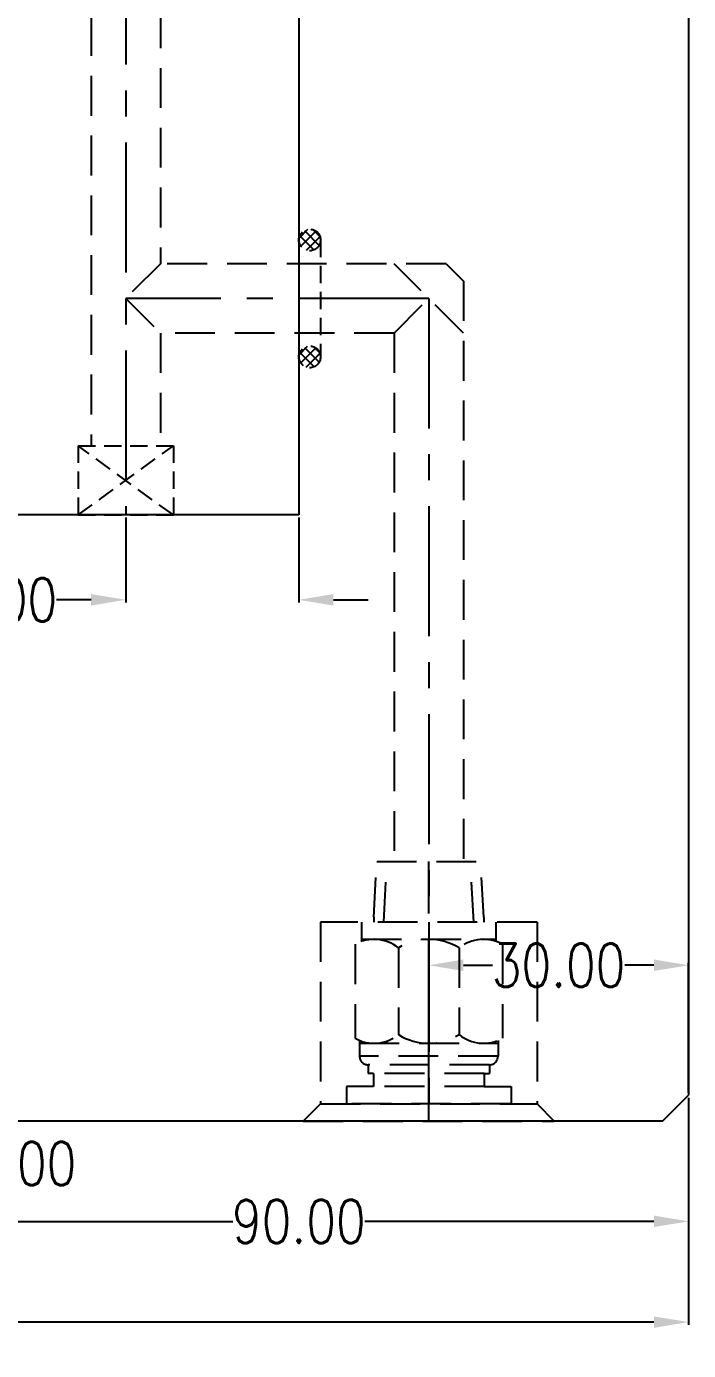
# Model space of a CAD drawing. Header units: millimetres. Extents: x 23075 to 24509, y -21593 to -20579.
# Drawn here: x 23403.8 to 23480.2, y -21093.4 to -20940.5 of the extents above; entities that cross this region are included whole.
import ezdxf

# ---------------------------------------------------------------- set-up
doc = ezdxf.new("R2010")
doc.units = ezdxf.units.MM
doc.header["$LTSCALE"] = 8
doc.linetypes.add('CENTER', pattern=[2, 1.25, -0.25, 0.25, -0.25])
doc.linetypes.add('HIDDEN', pattern=[0.375, 0.25, -0.125])
doc.layers.get('DEFPOINTS').update_dxf_attribs({"color": 6})
doc.layers.add('Cav-cor', color=30, linetype='Continuous')
doc.layers.add('WT', color=4, linetype='Continuous')
doc.layers.add('dim', color=3, linetype='Continuous', lineweight=15)
doc.styles.get("Standard").update_dxf_attribs({"font": 'txt.shx', "width": 0.8, "bigfont": 'chineset.shx'})
doc.dimstyles.new('ISO-25', dxfattribs={"dimtxt": 5, "dimasz": 4, "dimexe": 0.3, "dimexo": 0.3, "dimtad": 0, "dimzin": 1, "dimdsep": 46, "dimtxsty": 'Standard', "dimcen": 0, "dimclrd": 3, "dimclre": 3, "dimclrt": 3, "dimazin": 0, "dimtfac": 1, "dimtofl": 0, "dimtmove": 0, "dimatfit": 0, "dimfxl": 0, "dimarcsym": 0})

# ---------------------------------------------------------------- blocks, each defined once
blk = doc.blocks.new('*D27554')
at = {"layer": 'DEFPOINTS', "color": 0}
for p in [(23389.21, -21063.89), (23390.21, -21063.89), (23390.21, -21071.78)]:
    blk.add_point(p, dxfattribs=at)
at = {"layer": 'dim', "color": 3, "lineweight": -2}
for p, q in [((23389.21, -21064.19), (23389.21, -21072.08)), ((23390.21, -21064.19), (23390.21, -21072.08)), ((23385.21, -21071.78), (23381.21, -21071.78)), ((23394.21, -21071.78), (23398.21, -21071.78))]:
    blk.add_line(p, q, dxfattribs=at)
at = {"layer": 'dim', "color": 3}
for points in [[(23385.21, -21072.45), (23385.21, -21071.12), (23389.21, -21071.78)], [(23394.21, -21071.12), (23394.21, -21072.45), (23390.21, -21071.78)]]:
    blk.add_solid(points, dxfattribs=at)
at = {"layer": 'dim', "color": 3, "insert": (23403.51, -21071.78), "char_height": 5, "attachment_point": 5}
blk.add_mtext('1.00', dxfattribs=at)
blk = doc.blocks.new('*D27555')
at = {"layer": 'DEFPOINTS', "color": 0}
for p in [(23390.21, -21063.89), (23480.21, -21063.89), (23480.21, -21078.45)]:
    blk.add_point(p, dxfattribs=at)
at = {"layer": 'dim', "color": 3, "lineweight": -2}
for p, q in [((23390.21, -21064.19), (23390.21, -21078.75)), ((23480.21, -21064.19), (23480.21, -21078.75)), ((23394.21, -21078.45), (23427.59, -21078.45)), ((23476.21, -21078.45), (23442.84, -21078.45))]:
    blk.add_line(p, q, dxfattribs=at)
at = {"layer": 'dim', "color": 3}
for points in [[(23394.21, -21077.78), (23394.21, -21079.11), (23390.21, -21078.45)], [(23476.21, -21079.11), (23476.21, -21077.78), (23480.21, -21078.45)]]:
    blk.add_solid(points, dxfattribs=at)
at = {"layer": 'dim', "color": 3, "insert": (23435.21, -21078.45), "char_height": 5, "attachment_point": 5}
blk.add_mtext('90.00', dxfattribs=at)
blk = doc.blocks.new('*D27559')
at = {"layer": 'DEFPOINTS', "color": 0}
for p in [(23124.21, -21063.89), (23480.21, -21063.89), (23480.21, -21090.08)]:
    blk.add_point(p, dxfattribs=at)
at = {"layer": 'dim', "color": 3, "lineweight": -2}
for p, q in [((23124.21, -21064.19), (23124.21, -21090.38)), ((23480.21, -21064.19), (23480.21, -21090.38)), ((23128.21, -21090.08), (23282.26, -21090.08)), ((23476.21, -21090.08), (23302.17, -21090.08))]:
    blk.add_line(p, q, dxfattribs=at)
at = {"layer": 'dim', "color": 3}
for points in [[(23128.21, -21089.42), (23128.21, -21090.75), (23124.21, -21090.08)], [(23476.21, -21090.75), (23476.21, -21089.42), (23480.21, -21090.08)]]:
    blk.add_solid(points, dxfattribs=at)
at = {"layer": 'dim', "color": 3, "insert": (23292.21, -21090.08), "char_height": 5, "attachment_point": 5}
blk.add_mtext('356.00', dxfattribs=at)
blk = doc.blocks.new('20150513.134757')
at = {"layer": 'WT', "linetype": 'HIDDEN'}
h = blk.add_hatch(dxfattribs=at)
h.set_pattern_fill('ANSI37', color=125, scale=0.25, angle=180, style=0)
h.set_pattern_definition([(135, (36119.48756, -17509.4995), (0.561266008, 0.561266008), []), (45, (36119.48756, -17509.4995), (0.561266008, -0.561266008), [])])
h.paths.add_polyline_path([(-8, 1.25, -1), (-5.5, 1.25, -1)])
h.paths.add_polyline_path([(5.5, 1.25, -1), (8, 1.25, -1)])
at = {"layer": 'WT', "color": 125, "linetype": 'HIDDEN'}
for p, q in [((-6.75, 2.5), (6.75, 2.5)), ((-6.75, 0), (6.75, 0))]:
    blk.add_line(p, q, dxfattribs=at)
for centre in [(-6.75, 1.25), (6.75, 1.25)]:
    blk.add_circle(centre, 1.25, dxfattribs=at)
blk = doc.blocks.new('20150513.114825')
at = {"layer": 'WT', "color": 125, "linetype": 'HIDDEN'}
for p, q in [((-5.5, 8), (5.5, 8)), ((5.5, 8), (-5.5, 0)), ((-5.5, 8), (5.5, 0)), ((-5.5, 0), (-5.5, 8)), ((5.5, 0), (5.5, 8)), ((-5.5, 0), (5.5, 0))]:
    blk.add_line(p, q, dxfattribs=at)
blk = doc.blocks.new('*D28279')
at = {"layer": 'DEFPOINTS', "color": 0}
for p in [(23415.21, -20996.89), (23435.21, -20996.89), (23415.21, -21006.68)]:
    blk.add_point(p, dxfattribs=at)
at = {"layer": 'dim', "color": 3, "lineweight": -2}
for p, q in [((23415.21, -20997.19), (23415.21, -21006.98)), ((23435.21, -20997.19), (23435.21, -21006.98)), ((23411.21, -21006.68), (23407.21, -21006.68)), ((23439.21, -21006.68), (23443.21, -21006.68))]:
    blk.add_line(p, q, dxfattribs=at)
at = {"layer": 'dim', "color": 3}
for points in [[(23411.21, -21007.35), (23411.21, -21006.02), (23415.21, -21006.68)], [(23439.21, -21006.02), (23439.21, -21007.35), (23435.21, -21006.68)]]:
    blk.add_solid(points, dxfattribs=at)
at = {"layer": 'dim', "color": 3, "insert": (23399.59, -21006.68), "char_height": 5, "attachment_point": 5}
blk.add_mtext('20.00', dxfattribs=at)
blk = doc.blocks.new('*D28280')
at = {"layer": 'DEFPOINTS', "color": 0}
for p in [(23450.21, -21048.88), (23480.21, -21063.89), (23450.21, -21066.89)]:
    blk.add_point(p, dxfattribs=at)
at = {"layer": 'dim', "color": 3, "lineweight": -2}
for p, q in [((23450.21, -21066.59), (23450.21, -21048.58)), ((23454.21, -21048.88), (23457.59, -21048.88)), ((23476.21, -21048.88), (23472.84, -21048.88)), ((23480.21, -21063.59), (23480.21, -21048.58))]:
    blk.add_line(p, q, dxfattribs=at)
at = {"layer": 'dim', "color": 3}
for points in [[(23454.21, -21048.21), (23454.21, -21049.54), (23450.21, -21048.88)], [(23476.21, -21049.54), (23476.21, -21048.21), (23480.21, -21048.88)]]:
    blk.add_solid(points, dxfattribs=at)
at = {"layer": 'dim', "color": 3, "insert": (23465.21, -21048.88), "char_height": 5, "attachment_point": 5}
blk.add_mtext('30.00', dxfattribs=at)
blk = doc.blocks.new('20160903.151524')
at = {"layer": 'WT', "color": 125, "linetype": 'HIDDEN', "ltscale": 2.3}
for p, q in [((-6.35, 23.56), (-6.01, 30)), ((-6.01, 30), (6.01, 30)), ((-5.19, 23), (-4.82, 30)), ((5.19, 23), (4.82, 30)), ((6.35, 23.56), (6.01, 30)), ((12.5, 23), (-12.5, 23)), ((-12.5, 23), (-12.5, 2)), ((-7.75, 23), (-7.75, 20.77)), ((-6.35, 23.56), (-6.35, 23)), ((6.35, 23.56), (6.35, 23)), ((7.75, 23), (7.75, 20.77)), ((12.5, 23), (12.5, 2)), ((-8.5, 20.43), (-8.5, 9.57)), ((-7.75, 21), (7.75, 21)), ((-3.5, 20.01), (-3.5, 9.99)), ((3.5, 20.01), (3.5, 9.99)), ((8.5, 20.43), (8.5, 9.57)), ((-8, 9.33), (-8, 7.51)), ((8, 9.33), (8, 7.51)), ((-8, 9), (8, 9)), ((8, 7.51), (-8, 7.51)), ((7, 6.51), (-7, 6.51)), ((-7, 6.51), (-7, 5.51)), ((7, 6.51), (7, 5.51)), ((-6.4, 5.51), (-7, 5.51)), ((-6.4, 5.51), (-7, 5.51)), ((6.4, 5.51), (-6.4, 5.51)), ((-6.4, 5.51), (-6.4, 4.01)), ((6.4, 5.51), (6.4, 4.01)), ((6.4, 5.51), (7, 5.51)), ((6.4, 5.51), (7, 5.51)), ((-9.5, 4.01), (-9.5, 2)), ((-6.4, 4.01), (-9.5, 4.01)), ((6.4, 4.01), (-6.4, 4.01)), ((6.4, 4.01), (9.5, 4.01)), ((9.5, 4.01), (9.5, 2)), ((-12.5, 2), (-14.5, 0)), ((-12.5, 2), (12.5, 2)), ((9.5, 2), (-9.5, 2)), ((12.5, 2), (14.5, 0)), ((-14.5, 0), (14.5, 0))]:
    blk.add_line(p, q, dxfattribs=at)
at = {"layer": 'WT', "color": 125, "linetype": 'CENTER', "ltscale": 1.5}
blk.add_line((0, 0), (0, 30), dxfattribs=at)
at = {"layer": 'WT', "color": 125, "linetype": 'HIDDEN', "ltscale": 2.3}
for centre, radius, start, end in [((-6.32, 16.53), 4.47, 50.9817, 119.248), ((0, 14.34), 6.66, 58.3016, 121.6984), ((6.32, 16.53), 4.47, 60.752, 129.0183), ((-6.32, 13.47), 4.47, 240.752, 309.0183), ((0, 15.66), 6.66, 238.3016, 301.6984), ((6.32, 13.47), 4.47, 230.9817, 299.248), ((-7, 7.51), 1, 180, 270), ((7, 7.51), 1, 270, 0)]:
    blk.add_arc(centre, radius, start, end, dxfattribs=at)

msp = doc.modelspace()

# ---------------------------------------------------------------- linework, layer by layer
at = {"linetype": 'Continuous'}
for p, q in [((23480.215, -20916.885), (23480.215, -21063.885)), ((23477.215, -21066.885), (23480.215, -21063.885)), ((23477.215, -21066.885), (23393.215, -21066.885))]:
    msp.add_line(p, q, dxfattribs=at)
at = {"layer": 'Cav-cor', "color": 241}
for p, q in [((23435.215, -20736.885), (23435.215, -20996.885)), ((23435.215, -20996.885), (23344.215, -20996.885))]:
    msp.add_line(p, q, dxfattribs=at)
at = {"layer": 'WT', "color": 125, "linetype": 'HIDDEN', "ltscale": 2.3}
for p, q in [((23411.215, -20759.885), (23411.215, -20988.885)), ((23419.215, -20765.885), (23419.215, -20967.885)), ((23419.215, -20967.885), (23415.215, -20971.885)), ((23452.215, -20967.885), (23419.215, -20967.885)), ((23454.215, -20975.885), (23446.215, -20967.885)), ((23452.215, -20967.885), (23454.215, -20969.885)), ((23454.215, -20969.885), (23454.215, -21036.885)), ((23415.215, -20971.885), (23419.215, -20975.885)), ((23446.215, -20975.885), (23450.215, -20971.885)), ((23446.215, -20975.885), (23419.215, -20975.885)), ((23419.215, -20975.885), (23419.215, -20988.885)), ((23446.215, -20975.885), (23446.215, -21036.885))]:
    msp.add_line(p, q, dxfattribs=at)
at = {"layer": 'WT', "color": 125, "linetype": 'CENTER', "ltscale": 1.5}
for p, q in [((23415.215, -20761.885), (23415.215, -20996.885)), ((23450.215, -20971.885), (23415.215, -20971.885)), ((23450.215, -20971.885), (23450.215, -21066.885))]:
    msp.add_line(p, q, dxfattribs=at)

# ---------------------------------------------------------------- block references
at = {"layer": 'WT', "color": 125, "linetype": 'HIDDEN', "ltscale": 2.3, "rotation": -90.00000000000001}
msp.add_blockref('20150513.134757', (23435.215, -20971.885), dxfattribs=at)
at = {"layer": 'WT', "color": 125, "linetype": 'HIDDEN', "ltscale": 2.3, "xscale": -1, "rotation": 180}
msp.add_blockref('20150513.114825', (23415.215, -20988.885), dxfattribs=at)
at = {"layer": 'WT'}
msp.add_blockref('20160903.151524', (23450.215, -21066.885), dxfattribs=at)

# ---------------------------------------------------------------- dimensions: what is measured, and where the dimension line sits
at = {"layer": 'dim'}
for base, p1, p2, picture, middle in [((23415.215, -21006.683), (23435.215, -20996.885), (23415.215, -20996.885), '*D28279', (23399.59, -21006.683)), ((23450.215, -21048.875), (23480.215, -21063.885), (23450.215, -21066.885), '*D28280', (23465.215, -21048.875)), ((23390.215, -21071.785), (23389.215, -21063.885), (23390.215, -21063.885), '*D27554', (23403.506, -21071.785)), ((23480.215, -21078.447), (23390.215, -21063.885), (23480.215, -21063.885), '*D27555', (23435.215, -21078.447))]:
    dim = msp.add_linear_dim(base=base, p1=p1, p2=p2, dimstyle='ISO-25', dxfattribs=at)
    dim.commit()
    dim.dimension.update_dxf_attribs({"geometry": picture, "text_midpoint": middle})
dim = msp.add_linear_dim(base=(23480.215, -21090.082), p1=(23124.215, -21063.885), p2=(23480.215, -21063.885), dimstyle='ISO-25', dxfattribs=at)
dim.commit()
dim.dimension.update_dxf_attribs({"geometry": '*D27559', "text_midpoint": (23292.215, -21090.082), "dimtype": 160})

doc.saveas('drawing.dxf')
